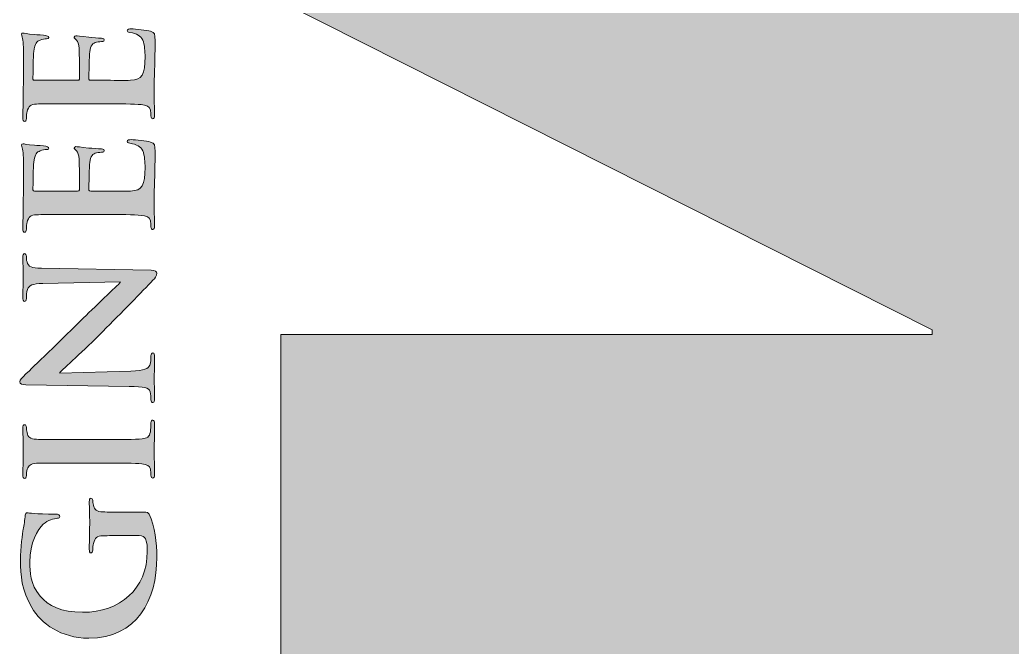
# Model space of a CAD drawing. Header units: inches. Extents: x 0.7 to 10.9, y -10.9 to -0.5.
# Drawn here: x 7.786 to 8.592, y -2.698 to -2.188 of the extents above; entities that cross this region are included whole.
import ezdxf

# ---------------------------------------------------------------- set-up
doc = ezdxf.new("R2010")
doc.units = ezdxf.units.IN
doc.header["$MEASUREMENT"] = 0
doc.layers.add('Layer 1', color=7, linetype='Continuous')

# ---------------------------------------------------------------- blocks, each defined once
blk = doc.blocks.new('block 15')
at = {"layer": 'Layer 1', "true_color": 0xed1f24}
h = blk.add_hatch(color=240, dxfattribs=at)
h.dxf.hatch_style = 2
edge = h.paths.add_edge_path()
edge.add_spline(control_points=[(7.82911, -2.25587), (7.80762, -2.25587), (7.80362, -2.25587), (7.79912, -2.25604), (7.79429, -2.25636), (7.7928, -2.25765), (7.79147, -2.26219), (7.79113, -2.26332), (7.79097, -2.26575), (7.79097, -2.26785), (7.79097, -2.26931), (7.79047, -2.27028), (7.78946, -2.27028), (7.78846, -2.27028), (7.78813, -2.26915), (7.78813, -2.26705), (7.78813, -2.2596), (7.78846, -2.25053), (7.78846, -2.24649), (7.78846, -2.24194), (7.78864, -2.21038), (7.78846, -2.20763), (7.7883, -2.20504), (7.78781, -2.20277), (7.78763, -2.20163), (7.78747, -2.20082), (7.78697, -2.20002), (7.78697, -2.19937), (7.78697, -2.19855), (7.78763, -2.19839), (7.7883, -2.19839), (7.7893, -2.19839), (7.79097, -2.19921), (7.79747, -2.19953), (7.79896, -2.19969), (7.80511, -2.20002), (7.8068, -2.20033), (7.80745, -2.20049), (7.80913, -2.20082), (7.80913, -2.20196), (7.80913, -2.20292), (7.80845, -2.20308), (7.80728, -2.20308), (7.80628, -2.20308), (7.80379, -2.20325), (7.80213, -2.20406), (7.79964, -2.2052), (7.79763, -2.20633), (7.79696, -2.21345), (7.79662, -2.21587), (7.7963, -2.23288), (7.7963, -2.2358), (7.7963, -2.23644), (7.79679, -2.23676), (7.79763, -2.23676), (7.79763, -2.23676), (7.83261, -2.23676), (7.83261, -2.23676), (7.83344, -2.23676), (7.83411, -2.2366), (7.83411, -2.2358), (7.83411, -2.23256), (7.83411, -2.2141), (7.83377, -2.21086), (7.83344, -2.20747), (7.83311, -2.20535), (7.83162, -2.20406), (7.83061, -2.20292), (7.82977, -2.20245), (7.82977, -2.2018), (7.82977, -2.20114), (7.83045, -2.20066), (7.83128, -2.20066), (7.83211, -2.20066), (7.83444, -2.20098), (7.8416, -2.2018), (7.84443, -2.20212), (7.85009, -2.20245), (7.85109, -2.20245), (7.85226, -2.20245), (7.85427, -2.20261), (7.85427, -2.2039), (7.85427, -2.20487), (7.85377, -2.2052), (7.8531, -2.2052), (7.8516, -2.20535), (7.84977, -2.20535), (7.84793, -2.20567), (7.8451, -2.20649), (7.84293, -2.20827), (7.84244, -2.21361), (7.8421, -2.2162), (7.84176, -2.23239), (7.84176, -2.23596), (7.84176, -2.2366), (7.84244, -2.23676), (7.84327, -2.23676), (7.84327, -2.23676), (7.85459, -2.23676), (7.85459, -2.23676), (7.85942, -2.23676), (7.87141, -2.23692), (7.87559, -2.23676), (7.88525, -2.23644), (7.88742, -2.23207), (7.88742, -2.2175), (7.88742, -2.21377), (7.88725, -2.20779), (7.88557, -2.20406), (7.88392, -2.20049), (7.88091, -2.19888), (7.87509, -2.1979), (7.87358, -2.19759), (7.87292, -2.19727), (7.87292, -2.19629), (7.87292, -2.19515), (7.87475, -2.19499), (7.87625, -2.19499), (7.87941, -2.19499), (7.88907, -2.19613), (7.89191, -2.19694), (7.89558, -2.1979), (7.89558, -2.19921), (7.89558, -2.20455), (7.89558, -2.21524), (7.89541, -2.22381), (7.89507, -2.23078), (7.8949, -2.23774), (7.89474, -2.24308), (7.89474, -2.24729), (7.89474, -2.24891), (7.8949, -2.25198), (7.8949, -2.25538), (7.89507, -2.25879), (7.89524, -2.26234), (7.89524, -2.26526), (7.89524, -2.26705), (7.89474, -2.26801), (7.89374, -2.26801), (7.89307, -2.26801), (7.89225, -2.26752), (7.89225, -2.26575), (7.89225, -2.26364), (7.89208, -2.26203), (7.89174, -2.26073), (7.89108, -2.25781), (7.88842, -2.25701), (7.88424, -2.25652), (7.87825, -2.25587), (7.8671, -2.25587), (7.85411, -2.25587), (7.85411, -2.25587), (7.82911, -2.25587), (7.82911, -2.25587)], knot_values=[0, 0, 0, 0, 1, 1, 1, 2, 2, 2, 3, 3, 3, 4, 4, 4, 5, 5, 5, 6, 6, 6, 7, 7, 7, 8, 8, 8, 9, 9, 9, 10, 10, 10, 11, 11, 11, 12, 12, 12, 13, 13, 13, 14, 14, 14, 15, 15, 15, 16, 16, 16, 17, 17, 17, 18, 18, 18, 19, 19, 19, 20, 20, 20, 21, 21, 21, 22, 22, 22, 23, 23, 23, 24, 24, 24, 25, 25, 25, 26, 26, 26, 27, 27, 27, 28, 28, 28, 29, 29, 29, 30, 30, 30, 31, 31, 31, 32, 32, 32, 33, 33, 33, 34, 34, 34, 35, 35, 35, 36, 36, 36, 37, 37, 37, 38, 38, 38, 39, 39, 39, 40, 40, 40, 41, 41, 41, 42, 42, 42, 43, 43, 43, 44, 44, 44, 45, 45, 45, 46, 46, 46, 47, 47, 47, 48, 48, 48, 49, 49, 49, 50, 50, 50, 51, 51, 51, 51], degree=3, periodic=1)
h = blk.add_hatch(color=240, dxfattribs=at)
h.dxf.hatch_style = 2
edge = h.paths.add_edge_path()
edge.add_spline(control_points=[(7.82911, -2.34589), (7.80762, -2.34589), (7.80362, -2.34589), (7.79912, -2.34606), (7.79429, -2.34638), (7.7928, -2.34767), (7.79147, -2.35221), (7.79113, -2.35334), (7.79097, -2.35577), (7.79097, -2.35787), (7.79097, -2.35933), (7.79047, -2.3603), (7.78946, -2.3603), (7.78846, -2.3603), (7.78813, -2.35917), (7.78813, -2.35707), (7.78813, -2.34962), (7.78846, -2.34055), (7.78846, -2.33651), (7.78846, -2.33196), (7.78864, -2.3004), (7.78846, -2.29765), (7.7883, -2.29506), (7.78781, -2.29278), (7.78763, -2.29165), (7.78747, -2.29084), (7.78697, -2.29004), (7.78697, -2.28939), (7.78697, -2.28857), (7.78763, -2.28841), (7.7883, -2.28841), (7.7893, -2.28841), (7.79097, -2.28923), (7.79747, -2.28955), (7.79896, -2.28971), (7.80511, -2.29004), (7.8068, -2.29035), (7.80745, -2.29051), (7.80913, -2.29084), (7.80913, -2.29198), (7.80913, -2.29294), (7.80845, -2.2931), (7.80728, -2.2931), (7.80628, -2.2931), (7.80379, -2.29327), (7.80213, -2.29408), (7.79964, -2.29522), (7.79763, -2.29635), (7.79696, -2.30347), (7.79662, -2.30589), (7.7963, -2.3229), (7.7963, -2.32582), (7.7963, -2.32647), (7.79679, -2.32678), (7.79763, -2.32678), (7.79763, -2.32678), (7.83261, -2.32678), (7.83261, -2.32678), (7.83344, -2.32678), (7.83411, -2.32662), (7.83411, -2.32582), (7.83411, -2.32258), (7.83411, -2.30412), (7.83377, -2.30088), (7.83344, -2.29749), (7.83311, -2.29538), (7.83162, -2.29408), (7.83061, -2.29294), (7.82977, -2.29247), (7.82977, -2.29182), (7.82977, -2.29116), (7.83045, -2.29068), (7.83128, -2.29068), (7.83211, -2.29068), (7.83444, -2.291), (7.8416, -2.29182), (7.84443, -2.29214), (7.85009, -2.29247), (7.85109, -2.29247), (7.85226, -2.29247), (7.85427, -2.29263), (7.85427, -2.29392), (7.85427, -2.29489), (7.85377, -2.29522), (7.8531, -2.29522), (7.8516, -2.29538), (7.84977, -2.29538), (7.84793, -2.29569), (7.8451, -2.29651), (7.84293, -2.29829), (7.84244, -2.30363), (7.8421, -2.30622), (7.84176, -2.32241), (7.84176, -2.32598), (7.84176, -2.32662), (7.84244, -2.32678), (7.84327, -2.32678), (7.84327, -2.32678), (7.85459, -2.32678), (7.85459, -2.32678), (7.85942, -2.32678), (7.87141, -2.32694), (7.87559, -2.32678), (7.88525, -2.32647), (7.88742, -2.32209), (7.88742, -2.30752), (7.88742, -2.30379), (7.88725, -2.29781), (7.88557, -2.29408), (7.88392, -2.29051), (7.88091, -2.2889), (7.87509, -2.28792), (7.87358, -2.2876), (7.87292, -2.28729), (7.87292, -2.28631), (7.87292, -2.28517), (7.87475, -2.28502), (7.87625, -2.28502), (7.87941, -2.28502), (7.88907, -2.28615), (7.89191, -2.28696), (7.89558, -2.28792), (7.89558, -2.28923), (7.89558, -2.29457), (7.89558, -2.30526), (7.89541, -2.31383), (7.89507, -2.3208), (7.8949, -2.32776), (7.89474, -2.3331), (7.89474, -2.33731), (7.89474, -2.33894), (7.8949, -2.34201), (7.8949, -2.3454), (7.89507, -2.34881), (7.89524, -2.35238), (7.89524, -2.35528), (7.89524, -2.35707), (7.89474, -2.35803), (7.89374, -2.35803), (7.89307, -2.35803), (7.89225, -2.35756), (7.89225, -2.35577), (7.89225, -2.35366), (7.89208, -2.35205), (7.89174, -2.35075), (7.89108, -2.34783), (7.88842, -2.34703), (7.88424, -2.34654), (7.87825, -2.34589), (7.8671, -2.34589), (7.85411, -2.34589), (7.85411, -2.34589), (7.82911, -2.34589), (7.82911, -2.34589)], knot_values=[0, 0, 0, 0, 1, 1, 1, 2, 2, 2, 3, 3, 3, 4, 4, 4, 5, 5, 5, 6, 6, 6, 7, 7, 7, 8, 8, 8, 9, 9, 9, 10, 10, 10, 11, 11, 11, 12, 12, 12, 13, 13, 13, 14, 14, 14, 15, 15, 15, 16, 16, 16, 17, 17, 17, 18, 18, 18, 19, 19, 19, 20, 20, 20, 21, 21, 21, 22, 22, 22, 23, 23, 23, 24, 24, 24, 25, 25, 25, 26, 26, 26, 27, 27, 27, 28, 28, 28, 29, 29, 29, 30, 30, 30, 31, 31, 31, 32, 32, 32, 33, 33, 33, 34, 34, 34, 35, 35, 35, 36, 36, 36, 37, 37, 37, 38, 38, 38, 39, 39, 39, 40, 40, 40, 41, 41, 41, 42, 42, 42, 43, 43, 43, 44, 44, 44, 45, 45, 45, 46, 46, 46, 47, 47, 47, 48, 48, 48, 49, 49, 49, 50, 50, 50, 51, 51, 51, 51], degree=3, periodic=1)
h = blk.add_hatch(color=240, dxfattribs=at)
h.dxf.hatch_style = 2
edge = h.paths.add_edge_path()
edge.add_spline(control_points=[(7.87592, -2.47316), (7.88692, -2.47285), (7.89024, -2.47106), (7.89124, -2.4683), (7.89208, -2.46587), (7.89225, -2.46312), (7.89225, -2.46086), (7.89225, -2.45924), (7.89291, -2.45843), (7.89374, -2.45843), (7.8949, -2.45843), (7.89524, -2.45973), (7.89524, -2.46167), (7.89524, -2.47089), (7.89474, -2.47754), (7.89474, -2.48013), (7.89474, -2.48142), (7.89524, -2.48823), (7.89524, -2.49551), (7.89524, -2.49745), (7.89507, -2.49875), (7.89374, -2.49875), (7.89291, -2.49875), (7.89225, -2.49778), (7.89225, -2.49647), (7.89225, -2.49453), (7.89208, -2.49194), (7.89157, -2.49), (7.89058, -2.48627), (7.88674, -2.4858), (7.87442, -2.48564), (7.87442, -2.48564), (7.79047, -2.48433), (7.79047, -2.48433), (7.78763, -2.48433), (7.78564, -2.48337), (7.78564, -2.48191), (7.78564, -2.48013), (7.78781, -2.47819), (7.7903, -2.47575), (7.79212, -2.47397), (7.81461, -2.4526), (7.83544, -2.43187), (7.84526, -2.42216), (7.86525, -2.40321), (7.86726, -2.40111), (7.86726, -2.40111), (7.86726, -2.40047), (7.86726, -2.40047), (7.86726, -2.40047), (7.8043, -2.40192), (7.8043, -2.40192), (7.79562, -2.40209), (7.79312, -2.40337), (7.7918, -2.40678), (7.79097, -2.40888), (7.79097, -2.41229), (7.79097, -2.41423), (7.79097, -2.41602), (7.7903, -2.41649), (7.78946, -2.41649), (7.7883, -2.41649), (7.78813, -2.41504), (7.78813, -2.41294), (7.78813, -2.40549), (7.78846, -2.39787), (7.78846, -2.3948), (7.78846, -2.39317), (7.78813, -2.38783), (7.78813, -2.38087), (7.78813, -2.37893), (7.7883, -2.37763), (7.78946, -2.37763), (7.7903, -2.37763), (7.79097, -2.37845), (7.79097, -2.38006), (7.79097, -2.38152), (7.79097, -2.38265), (7.79147, -2.38444), (7.79264, -2.38832), (7.79513, -2.38946), (7.80313, -2.38962), (7.80313, -2.38962), (7.89241, -2.39124), (7.89241, -2.39124), (7.89558, -2.39124), (7.89691, -2.39237), (7.89691, -2.3935), (7.89691, -2.39593), (7.89541, -2.39787), (7.8939, -2.39933), (7.88541, -2.40823), (7.86791, -2.42605), (7.8531, -2.44095), (7.83778, -2.45649), (7.82062, -2.47154), (7.81811, -2.4743), (7.81811, -2.4743), (7.81811, -2.47479), (7.81811, -2.47479), (7.81811, -2.47479), (7.87592, -2.47316), (7.87592, -2.47316)], knot_values=[0, 0, 0, 0, 1, 1, 1, 2, 2, 2, 3, 3, 3, 4, 4, 4, 5, 5, 5, 6, 6, 6, 7, 7, 7, 8, 8, 8, 9, 9, 9, 10, 10, 10, 11, 11, 11, 12, 12, 12, 13, 13, 13, 14, 14, 14, 15, 15, 15, 16, 16, 16, 17, 17, 17, 18, 18, 18, 19, 19, 19, 20, 20, 20, 21, 21, 21, 22, 22, 22, 23, 23, 23, 24, 24, 24, 25, 25, 25, 26, 26, 26, 27, 27, 27, 28, 28, 28, 29, 29, 29, 30, 30, 30, 31, 31, 31, 32, 32, 32, 33, 33, 33, 34, 34, 34, 34], degree=3, periodic=1)
h = blk.add_hatch(color=240, dxfattribs=at)
h.dxf.hatch_style = 2
edge = h.paths.add_edge_path()
edge.add_spline(control_points=[(7.82911, -2.54797), (7.80762, -2.54797), (7.80362, -2.54797), (7.79912, -2.54814), (7.79429, -2.54846), (7.79264, -2.54991), (7.79163, -2.55299), (7.79113, -2.55461), (7.79097, -2.5564), (7.79097, -2.55817), (7.79097, -2.55962), (7.79063, -2.56044), (7.7893, -2.56044), (7.78846, -2.56044), (7.78813, -2.55931), (7.78813, -2.55705), (7.78813, -2.5517), (7.78846, -2.54198), (7.78846, -2.53794), (7.78846, -2.53437), (7.78813, -2.52515), (7.78813, -2.51964), (7.78813, -2.51786), (7.78846, -2.51672), (7.7893, -2.51672), (7.79063, -2.51672), (7.79097, -2.51754), (7.79097, -2.51899), (7.79097, -2.52045), (7.79113, -2.52158), (7.79147, -2.52321), (7.79212, -2.52709), (7.79413, -2.52823), (7.79912, -2.52854), (7.80362, -2.52886), (7.80762, -2.52886), (7.82911, -2.52886), (7.82911, -2.52886), (7.85411, -2.52886), (7.85411, -2.52886), (7.86775, -2.52886), (7.87909, -2.52886), (7.88508, -2.52823), (7.88891, -2.52774), (7.89108, -2.52676), (7.89174, -2.52256), (7.89208, -2.52062), (7.89225, -2.51737), (7.89225, -2.51527), (7.89225, -2.51364), (7.89307, -2.51299), (7.89374, -2.51299), (7.89474, -2.51299), (7.89524, -2.51413), (7.89524, -2.51575), (7.89524, -2.52515), (7.89474, -2.53486), (7.89474, -2.53875), (7.89474, -2.54198), (7.89524, -2.5517), (7.89524, -2.55736), (7.89524, -2.55915), (7.89474, -2.56011), (7.89374, -2.56011), (7.89307, -2.56011), (7.89225, -2.55962), (7.89225, -2.55785), (7.89225, -2.55575), (7.89208, -2.55413), (7.89174, -2.55283), (7.89108, -2.54991), (7.88907, -2.54911), (7.88492, -2.54862), (7.87909, -2.54797), (7.86775, -2.54797), (7.85411, -2.54797), (7.85411, -2.54797), (7.82911, -2.54797), (7.82911, -2.54797)], knot_values=[0, 0, 0, 0, 1, 1, 1, 2, 2, 2, 3, 3, 3, 4, 4, 4, 5, 5, 5, 6, 6, 6, 7, 7, 7, 8, 8, 8, 9, 9, 9, 10, 10, 10, 11, 11, 11, 12, 12, 12, 13, 13, 13, 14, 14, 14, 15, 15, 15, 16, 16, 16, 17, 17, 17, 18, 18, 18, 19, 19, 19, 20, 20, 20, 21, 21, 21, 22, 22, 22, 23, 23, 23, 24, 24, 24, 25, 25, 25, 26, 26, 26, 26], degree=3, periodic=1)
h = blk.add_hatch(color=240, dxfattribs=at)
h.dxf.hatch_style = 2
edge = h.paths.add_edge_path()
edge.add_spline(control_points=[(7.88575, -2.58781), (7.88959, -2.58781), (7.88975, -2.58781), (7.89075, -2.58959), (7.89558, -2.59913), (7.89707, -2.61323), (7.89707, -2.62439), (7.89707, -2.65937), (7.88074, -2.69029), (7.8416, -2.69029), (7.81895, -2.69029), (7.80313, -2.67848), (7.79529, -2.66536), (7.78713, -2.65176), (7.78613, -2.63897), (7.78613, -2.62698), (7.78613, -2.61711), (7.78781, -2.60464), (7.78846, -2.60173), (7.78897, -2.59881), (7.7898, -2.59379), (7.78996, -2.5904), (7.79014, -2.58877), (7.79063, -2.58845), (7.79163, -2.58845), (7.79329, -2.58845), (7.79713, -2.58942), (7.81496, -2.58942), (7.81712, -2.58942), (7.81811, -2.59024), (7.81811, -2.59136), (7.81811, -2.59234), (7.81746, -2.59266), (7.81629, -2.59283), (7.81312, -2.59315), (7.80861, -2.59395), (7.80463, -2.59768), (7.80012, -2.60189), (7.7938, -2.61258), (7.7938, -2.62861), (7.7938, -2.63638), (7.79397, -2.64625), (7.80213, -2.65613), (7.80879, -2.66406), (7.81927, -2.66924), (7.83661, -2.66924), (7.8671, -2.66924), (7.88923, -2.65015), (7.88923, -2.6197), (7.88923, -2.61598), (7.88923, -2.61306), (7.88774, -2.60966), (7.88674, -2.60756), (7.88525, -2.60691), (7.88275, -2.60691), (7.88275, -2.60691), (7.86976, -2.60691), (7.86976, -2.60691), (7.86276, -2.60691), (7.85743, -2.60691), (7.8531, -2.60707), (7.84827, -2.60723), (7.84677, -2.6087), (7.84543, -2.61323), (7.8451, -2.61435), (7.84494, -2.61678), (7.84494, -2.61873), (7.84494, -2.62002), (7.84427, -2.621), (7.84344, -2.621), (7.84228, -2.621), (7.8421, -2.61986), (7.8421, -2.61792), (7.8421, -2.61047), (7.84244, -2.60027), (7.84244, -2.59606), (7.84244, -2.59153), (7.8421, -2.58408), (7.8421, -2.57939), (7.8421, -2.57745), (7.84228, -2.57647), (7.84344, -2.57647), (7.84427, -2.57647), (7.84494, -2.57728), (7.84494, -2.57825), (7.84494, -2.57939), (7.8451, -2.58051), (7.84543, -2.58214), (7.8461, -2.58602), (7.84811, -2.58748), (7.8531, -2.58765), (7.85743, -2.58781), (7.86308, -2.58781), (7.87008, -2.58781), (7.87008, -2.58781), (7.88575, -2.58781), (7.88575, -2.58781)], knot_values=[0, 0, 0, 0, 1, 1, 1, 2, 2, 2, 3, 3, 3, 4, 4, 4, 5, 5, 5, 6, 6, 6, 7, 7, 7, 8, 8, 8, 9, 9, 9, 10, 10, 10, 11, 11, 11, 12, 12, 12, 13, 13, 13, 14, 14, 14, 15, 15, 15, 16, 16, 16, 17, 17, 17, 18, 18, 18, 19, 19, 19, 20, 20, 20, 21, 21, 21, 22, 22, 22, 23, 23, 23, 24, 24, 24, 25, 25, 25, 26, 26, 26, 27, 27, 27, 28, 28, 28, 29, 29, 29, 30, 30, 30, 31, 31, 31, 32, 32, 32, 32], degree=3, periodic=1)
at = {"layer": 'Layer 1', "lineweight": 0}
for points, knots in [([(7.82911, -2.25587), (7.80762, -2.25587), (7.80362, -2.25587), (7.79912, -2.25604), (7.79429, -2.25636), (7.7928, -2.25765), (7.79147, -2.26219), (7.79113, -2.26332), (7.79097, -2.26575), (7.79097, -2.26785), (7.79097, -2.26931), (7.79047, -2.27028), (7.78946, -2.27028), (7.78846, -2.27028), (7.78813, -2.26915), (7.78813, -2.26705), (7.78813, -2.2596), (7.78846, -2.25053), (7.78846, -2.24649), (7.78846, -2.24194), (7.78864, -2.21038), (7.78846, -2.20763), (7.7883, -2.20504), (7.78781, -2.20277), (7.78763, -2.20163), (7.78747, -2.20082), (7.78697, -2.20002), (7.78697, -2.19937), (7.78697, -2.19855), (7.78763, -2.19839), (7.7883, -2.19839), (7.7893, -2.19839), (7.79097, -2.19921), (7.79747, -2.19953), (7.79896, -2.19969), (7.80511, -2.20002), (7.8068, -2.20033), (7.80745, -2.20049), (7.80913, -2.20082), (7.80913, -2.20196), (7.80913, -2.20292), (7.80845, -2.20308), (7.80728, -2.20308), (7.80628, -2.20308), (7.80379, -2.20325), (7.80213, -2.20406), (7.79964, -2.2052), (7.79763, -2.20633), (7.79696, -2.21345), (7.79662, -2.21587), (7.7963, -2.23288), (7.7963, -2.2358), (7.7963, -2.23644), (7.79679, -2.23676), (7.79763, -2.23676), (7.79763, -2.23676), (7.83261, -2.23676), (7.83261, -2.23676), (7.83344, -2.23676), (7.83411, -2.2366), (7.83411, -2.2358), (7.83411, -2.23256), (7.83411, -2.2141), (7.83377, -2.21086), (7.83344, -2.20747), (7.83311, -2.20535), (7.83162, -2.20406), (7.83061, -2.20292), (7.82977, -2.20245), (7.82977, -2.2018), (7.82977, -2.20114), (7.83045, -2.20066), (7.83128, -2.20066), (7.83211, -2.20066), (7.83444, -2.20098), (7.8416, -2.2018), (7.84443, -2.20212), (7.85009, -2.20245), (7.85109, -2.20245), (7.85226, -2.20245), (7.85427, -2.20261), (7.85427, -2.2039), (7.85427, -2.20487), (7.85377, -2.2052), (7.8531, -2.2052), (7.8516, -2.20535), (7.84977, -2.20535), (7.84793, -2.20567), (7.8451, -2.20649), (7.84293, -2.20827), (7.84244, -2.21361), (7.8421, -2.2162), (7.84176, -2.23239), (7.84176, -2.23596), (7.84176, -2.2366), (7.84244, -2.23676), (7.84327, -2.23676), (7.84327, -2.23676), (7.85459, -2.23676), (7.85459, -2.23676), (7.85942, -2.23676), (7.87141, -2.23692), (7.87559, -2.23676), (7.88525, -2.23644), (7.88742, -2.23207), (7.88742, -2.2175), (7.88742, -2.21377), (7.88725, -2.20779), (7.88557, -2.20406), (7.88392, -2.20049), (7.88091, -2.19888), (7.87509, -2.1979), (7.87358, -2.19759), (7.87292, -2.19727), (7.87292, -2.19629), (7.87292, -2.19515), (7.87475, -2.19499), (7.87625, -2.19499), (7.87941, -2.19499), (7.88907, -2.19613), (7.89191, -2.19694), (7.89558, -2.1979), (7.89558, -2.19921), (7.89558, -2.20455), (7.89558, -2.21524), (7.89541, -2.22381), (7.89507, -2.23078), (7.8949, -2.23774), (7.89474, -2.24308), (7.89474, -2.24729), (7.89474, -2.24891), (7.8949, -2.25198), (7.8949, -2.25538), (7.89507, -2.25879), (7.89524, -2.26234), (7.89524, -2.26526), (7.89524, -2.26705), (7.89474, -2.26801), (7.89374, -2.26801), (7.89307, -2.26801), (7.89225, -2.26752), (7.89225, -2.26575), (7.89225, -2.26364), (7.89208, -2.26203), (7.89174, -2.26073), (7.89108, -2.25781), (7.88842, -2.25701), (7.88424, -2.25652), (7.87825, -2.25587), (7.8671, -2.25587), (7.85411, -2.25587), (7.85411, -2.25587), (7.82911, -2.25587), (7.82911, -2.25587)], [0, 0, 0, 0, 1, 1, 1, 2, 2, 2, 3, 3, 3, 4, 4, 4, 5, 5, 5, 6, 6, 6, 7, 7, 7, 8, 8, 8, 9, 9, 9, 10, 10, 10, 11, 11, 11, 12, 12, 12, 13, 13, 13, 14, 14, 14, 15, 15, 15, 16, 16, 16, 17, 17, 17, 18, 18, 18, 19, 19, 19, 20, 20, 20, 21, 21, 21, 22, 22, 22, 23, 23, 23, 24, 24, 24, 25, 25, 25, 26, 26, 26, 27, 27, 27, 28, 28, 28, 29, 29, 29, 30, 30, 30, 31, 31, 31, 32, 32, 32, 33, 33, 33, 34, 34, 34, 35, 35, 35, 36, 36, 36, 37, 37, 37, 38, 38, 38, 39, 39, 39, 40, 40, 40, 41, 41, 41, 42, 42, 42, 43, 43, 43, 44, 44, 44, 45, 45, 45, 46, 46, 46, 47, 47, 47, 48, 48, 48, 49, 49, 49, 50, 50, 50, 51, 51, 51, 51]), ([(7.82911, -2.34589), (7.80762, -2.34589), (7.80362, -2.34589), (7.79912, -2.34606), (7.79429, -2.34638), (7.7928, -2.34767), (7.79147, -2.35221), (7.79113, -2.35334), (7.79097, -2.35577), (7.79097, -2.35787), (7.79097, -2.35933), (7.79047, -2.3603), (7.78946, -2.3603), (7.78846, -2.3603), (7.78813, -2.35917), (7.78813, -2.35707), (7.78813, -2.34962), (7.78846, -2.34055), (7.78846, -2.33651), (7.78846, -2.33196), (7.78864, -2.3004), (7.78846, -2.29765), (7.7883, -2.29506), (7.78781, -2.29278), (7.78763, -2.29165), (7.78747, -2.29084), (7.78697, -2.29004), (7.78697, -2.28939), (7.78697, -2.28857), (7.78763, -2.28841), (7.7883, -2.28841), (7.7893, -2.28841), (7.79097, -2.28923), (7.79747, -2.28955), (7.79896, -2.28971), (7.80511, -2.29004), (7.8068, -2.29035), (7.80745, -2.29051), (7.80913, -2.29084), (7.80913, -2.29198), (7.80913, -2.29294), (7.80845, -2.2931), (7.80728, -2.2931), (7.80628, -2.2931), (7.80379, -2.29327), (7.80213, -2.29408), (7.79964, -2.29522), (7.79763, -2.29635), (7.79696, -2.30347), (7.79662, -2.30589), (7.7963, -2.3229), (7.7963, -2.32582), (7.7963, -2.32647), (7.79679, -2.32678), (7.79763, -2.32678), (7.79763, -2.32678), (7.83261, -2.32678), (7.83261, -2.32678), (7.83344, -2.32678), (7.83411, -2.32662), (7.83411, -2.32582), (7.83411, -2.32258), (7.83411, -2.30412), (7.83377, -2.30088), (7.83344, -2.29749), (7.83311, -2.29538), (7.83162, -2.29408), (7.83061, -2.29294), (7.82977, -2.29247), (7.82977, -2.29182), (7.82977, -2.29116), (7.83045, -2.29068), (7.83128, -2.29068), (7.83211, -2.29068), (7.83444, -2.291), (7.8416, -2.29182), (7.84443, -2.29214), (7.85009, -2.29247), (7.85109, -2.29247), (7.85226, -2.29247), (7.85427, -2.29263), (7.85427, -2.29392), (7.85427, -2.29489), (7.85377, -2.29522), (7.8531, -2.29522), (7.8516, -2.29538), (7.84977, -2.29538), (7.84793, -2.29569), (7.8451, -2.29651), (7.84293, -2.29829), (7.84244, -2.30363), (7.8421, -2.30622), (7.84176, -2.32241), (7.84176, -2.32598), (7.84176, -2.32662), (7.84244, -2.32678), (7.84327, -2.32678), (7.84327, -2.32678), (7.85459, -2.32678), (7.85459, -2.32678), (7.85942, -2.32678), (7.87141, -2.32694), (7.87559, -2.32678), (7.88525, -2.32647), (7.88742, -2.32209), (7.88742, -2.30752), (7.88742, -2.30379), (7.88725, -2.29781), (7.88557, -2.29408), (7.88392, -2.29051), (7.88091, -2.2889), (7.87509, -2.28792), (7.87358, -2.2876), (7.87292, -2.28729), (7.87292, -2.28631), (7.87292, -2.28517), (7.87475, -2.28502), (7.87625, -2.28502), (7.87941, -2.28502), (7.88907, -2.28615), (7.89191, -2.28696), (7.89558, -2.28792), (7.89558, -2.28923), (7.89558, -2.29457), (7.89558, -2.30526), (7.89541, -2.31383), (7.89507, -2.3208), (7.8949, -2.32776), (7.89474, -2.3331), (7.89474, -2.33731), (7.89474, -2.33894), (7.8949, -2.34201), (7.8949, -2.3454), (7.89507, -2.34881), (7.89524, -2.35238), (7.89524, -2.35528), (7.89524, -2.35707), (7.89474, -2.35803), (7.89374, -2.35803), (7.89307, -2.35803), (7.89225, -2.35756), (7.89225, -2.35577), (7.89225, -2.35366), (7.89208, -2.35205), (7.89174, -2.35075), (7.89108, -2.34783), (7.88842, -2.34703), (7.88424, -2.34654), (7.87825, -2.34589), (7.8671, -2.34589), (7.85411, -2.34589), (7.85411, -2.34589), (7.82911, -2.34589), (7.82911, -2.34589)], [0, 0, 0, 0, 1, 1, 1, 2, 2, 2, 3, 3, 3, 4, 4, 4, 5, 5, 5, 6, 6, 6, 7, 7, 7, 8, 8, 8, 9, 9, 9, 10, 10, 10, 11, 11, 11, 12, 12, 12, 13, 13, 13, 14, 14, 14, 15, 15, 15, 16, 16, 16, 17, 17, 17, 18, 18, 18, 19, 19, 19, 20, 20, 20, 21, 21, 21, 22, 22, 22, 23, 23, 23, 24, 24, 24, 25, 25, 25, 26, 26, 26, 27, 27, 27, 28, 28, 28, 29, 29, 29, 30, 30, 30, 31, 31, 31, 32, 32, 32, 33, 33, 33, 34, 34, 34, 35, 35, 35, 36, 36, 36, 37, 37, 37, 38, 38, 38, 39, 39, 39, 40, 40, 40, 41, 41, 41, 42, 42, 42, 43, 43, 43, 44, 44, 44, 45, 45, 45, 46, 46, 46, 47, 47, 47, 48, 48, 48, 49, 49, 49, 50, 50, 50, 51, 51, 51, 51]), ([(7.87592, -2.47316), (7.88692, -2.47285), (7.89024, -2.47106), (7.89124, -2.4683), (7.89208, -2.46587), (7.89225, -2.46312), (7.89225, -2.46086), (7.89225, -2.45924), (7.89291, -2.45843), (7.89374, -2.45843), (7.8949, -2.45843), (7.89524, -2.45973), (7.89524, -2.46167), (7.89524, -2.47089), (7.89474, -2.47754), (7.89474, -2.48013), (7.89474, -2.48142), (7.89524, -2.48823), (7.89524, -2.49551), (7.89524, -2.49745), (7.89507, -2.49875), (7.89374, -2.49875), (7.89291, -2.49875), (7.89225, -2.49778), (7.89225, -2.49647), (7.89225, -2.49453), (7.89208, -2.49194), (7.89157, -2.49), (7.89058, -2.48627), (7.88674, -2.4858), (7.87442, -2.48564), (7.87442, -2.48564), (7.79047, -2.48433), (7.79047, -2.48433), (7.78763, -2.48433), (7.78564, -2.48337), (7.78564, -2.48191), (7.78564, -2.48013), (7.78781, -2.47819), (7.7903, -2.47575), (7.79212, -2.47397), (7.81461, -2.4526), (7.83544, -2.43187), (7.84526, -2.42216), (7.86525, -2.40321), (7.86726, -2.40111), (7.86726, -2.40111), (7.86726, -2.40047), (7.86726, -2.40047), (7.86726, -2.40047), (7.8043, -2.40192), (7.8043, -2.40192), (7.79562, -2.40209), (7.79312, -2.40337), (7.7918, -2.40678), (7.79097, -2.40888), (7.79097, -2.41229), (7.79097, -2.41423), (7.79097, -2.41602), (7.7903, -2.41649), (7.78946, -2.41649), (7.7883, -2.41649), (7.78813, -2.41504), (7.78813, -2.41294), (7.78813, -2.40549), (7.78846, -2.39787), (7.78846, -2.3948), (7.78846, -2.39317), (7.78813, -2.38783), (7.78813, -2.38087), (7.78813, -2.37893), (7.7883, -2.37763), (7.78946, -2.37763), (7.7903, -2.37763), (7.79097, -2.37845), (7.79097, -2.38006), (7.79097, -2.38152), (7.79097, -2.38265), (7.79147, -2.38444), (7.79264, -2.38832), (7.79513, -2.38946), (7.80313, -2.38962), (7.80313, -2.38962), (7.89241, -2.39124), (7.89241, -2.39124), (7.89558, -2.39124), (7.89691, -2.39237), (7.89691, -2.3935), (7.89691, -2.39593), (7.89541, -2.39787), (7.8939, -2.39933), (7.88541, -2.40823), (7.86791, -2.42605), (7.8531, -2.44095), (7.83778, -2.45649), (7.82062, -2.47154), (7.81811, -2.4743), (7.81811, -2.4743), (7.81811, -2.47479), (7.81811, -2.47479), (7.81811, -2.47479), (7.87592, -2.47316), (7.87592, -2.47316)], [0, 0, 0, 0, 1, 1, 1, 2, 2, 2, 3, 3, 3, 4, 4, 4, 5, 5, 5, 6, 6, 6, 7, 7, 7, 8, 8, 8, 9, 9, 9, 10, 10, 10, 11, 11, 11, 12, 12, 12, 13, 13, 13, 14, 14, 14, 15, 15, 15, 16, 16, 16, 17, 17, 17, 18, 18, 18, 19, 19, 19, 20, 20, 20, 21, 21, 21, 22, 22, 22, 23, 23, 23, 24, 24, 24, 25, 25, 25, 26, 26, 26, 27, 27, 27, 28, 28, 28, 29, 29, 29, 30, 30, 30, 31, 31, 31, 32, 32, 32, 33, 33, 33, 34, 34, 34, 34]), ([(7.82911, -2.54797), (7.80762, -2.54797), (7.80362, -2.54797), (7.79912, -2.54814), (7.79429, -2.54846), (7.79264, -2.54991), (7.79163, -2.55299), (7.79113, -2.55461), (7.79097, -2.5564), (7.79097, -2.55817), (7.79097, -2.55962), (7.79063, -2.56044), (7.7893, -2.56044), (7.78846, -2.56044), (7.78813, -2.55931), (7.78813, -2.55705), (7.78813, -2.5517), (7.78846, -2.54198), (7.78846, -2.53794), (7.78846, -2.53437), (7.78813, -2.52515), (7.78813, -2.51964), (7.78813, -2.51786), (7.78846, -2.51672), (7.7893, -2.51672), (7.79063, -2.51672), (7.79097, -2.51754), (7.79097, -2.51899), (7.79097, -2.52045), (7.79113, -2.52158), (7.79147, -2.52321), (7.79212, -2.52709), (7.79413, -2.52823), (7.79912, -2.52854), (7.80362, -2.52886), (7.80762, -2.52886), (7.82911, -2.52886), (7.82911, -2.52886), (7.85411, -2.52886), (7.85411, -2.52886), (7.86775, -2.52886), (7.87909, -2.52886), (7.88508, -2.52823), (7.88891, -2.52774), (7.89108, -2.52676), (7.89174, -2.52256), (7.89208, -2.52062), (7.89225, -2.51737), (7.89225, -2.51527), (7.89225, -2.51364), (7.89307, -2.51299), (7.89374, -2.51299), (7.89474, -2.51299), (7.89524, -2.51413), (7.89524, -2.51575), (7.89524, -2.52515), (7.89474, -2.53486), (7.89474, -2.53875), (7.89474, -2.54198), (7.89524, -2.5517), (7.89524, -2.55736), (7.89524, -2.55915), (7.89474, -2.56011), (7.89374, -2.56011), (7.89307, -2.56011), (7.89225, -2.55962), (7.89225, -2.55785), (7.89225, -2.55575), (7.89208, -2.55413), (7.89174, -2.55283), (7.89108, -2.54991), (7.88907, -2.54911), (7.88492, -2.54862), (7.87909, -2.54797), (7.86775, -2.54797), (7.85411, -2.54797), (7.85411, -2.54797), (7.82911, -2.54797), (7.82911, -2.54797)], [0, 0, 0, 0, 1, 1, 1, 2, 2, 2, 3, 3, 3, 4, 4, 4, 5, 5, 5, 6, 6, 6, 7, 7, 7, 8, 8, 8, 9, 9, 9, 10, 10, 10, 11, 11, 11, 12, 12, 12, 13, 13, 13, 14, 14, 14, 15, 15, 15, 16, 16, 16, 17, 17, 17, 18, 18, 18, 19, 19, 19, 20, 20, 20, 21, 21, 21, 22, 22, 22, 23, 23, 23, 24, 24, 24, 25, 25, 25, 26, 26, 26, 26]), ([(7.88575, -2.58781), (7.88959, -2.58781), (7.88975, -2.58781), (7.89075, -2.58959), (7.89558, -2.59913), (7.89707, -2.61323), (7.89707, -2.62439), (7.89707, -2.65937), (7.88074, -2.69029), (7.8416, -2.69029), (7.81895, -2.69029), (7.80313, -2.67848), (7.79529, -2.66536), (7.78713, -2.65176), (7.78613, -2.63897), (7.78613, -2.62698), (7.78613, -2.61711), (7.78781, -2.60464), (7.78846, -2.60173), (7.78897, -2.59881), (7.7898, -2.59379), (7.78996, -2.5904), (7.79014, -2.58877), (7.79063, -2.58845), (7.79163, -2.58845), (7.79329, -2.58845), (7.79713, -2.58942), (7.81496, -2.58942), (7.81712, -2.58942), (7.81811, -2.59024), (7.81811, -2.59136), (7.81811, -2.59234), (7.81746, -2.59266), (7.81629, -2.59283), (7.81312, -2.59315), (7.80861, -2.59395), (7.80463, -2.59768), (7.80012, -2.60189), (7.7938, -2.61258), (7.7938, -2.62861), (7.7938, -2.63638), (7.79397, -2.64625), (7.80213, -2.65613), (7.80879, -2.66406), (7.81927, -2.66924), (7.83661, -2.66924), (7.8671, -2.66924), (7.88923, -2.65015), (7.88923, -2.6197), (7.88923, -2.61598), (7.88923, -2.61306), (7.88774, -2.60966), (7.88674, -2.60756), (7.88525, -2.60691), (7.88275, -2.60691), (7.88275, -2.60691), (7.86976, -2.60691), (7.86976, -2.60691), (7.86276, -2.60691), (7.85743, -2.60691), (7.8531, -2.60707), (7.84827, -2.60723), (7.84677, -2.6087), (7.84543, -2.61323), (7.8451, -2.61435), (7.84494, -2.61678), (7.84494, -2.61873), (7.84494, -2.62002), (7.84427, -2.621), (7.84344, -2.621), (7.84228, -2.621), (7.8421, -2.61986), (7.8421, -2.61792), (7.8421, -2.61047), (7.84244, -2.60027), (7.84244, -2.59606), (7.84244, -2.59153), (7.8421, -2.58408), (7.8421, -2.57939), (7.8421, -2.57745), (7.84228, -2.57647), (7.84344, -2.57647), (7.84427, -2.57647), (7.84494, -2.57728), (7.84494, -2.57825), (7.84494, -2.57939), (7.8451, -2.58051), (7.84543, -2.58214), (7.8461, -2.58602), (7.84811, -2.58748), (7.8531, -2.58765), (7.85743, -2.58781), (7.86308, -2.58781), (7.87008, -2.58781), (7.87008, -2.58781), (7.88575, -2.58781), (7.88575, -2.58781)], [0, 0, 0, 0, 1, 1, 1, 2, 2, 2, 3, 3, 3, 4, 4, 4, 5, 5, 5, 6, 6, 6, 7, 7, 7, 8, 8, 8, 9, 9, 9, 10, 10, 10, 11, 11, 11, 12, 12, 12, 13, 13, 13, 14, 14, 14, 15, 15, 15, 16, 16, 16, 17, 17, 17, 18, 18, 18, 19, 19, 19, 20, 20, 20, 21, 21, 21, 22, 22, 22, 23, 23, 23, 24, 24, 24, 25, 25, 25, 26, 26, 26, 27, 27, 27, 28, 28, 28, 29, 29, 29, 30, 30, 30, 31, 31, 31, 32, 32, 32, 32])]:
    blk.add_open_spline(points, degree=3, knots=knots, dxfattribs=at)
blk = doc.blocks.new('block 13')
at = {"layer": 'Layer 1', "true_color": 0xed1f24}
h = blk.add_hatch(color=240, dxfattribs=at)
h.dxf.hatch_style = 2
edge = h.paths.add_edge_path()
edge.add_spline(control_points=[(8.6009, -2.13797), (8.6009, -2.13797), (7.99777, -1.78997), (7.99777, -1.78997), (7.99777, -1.78997), (7.99777, -2.17277), (7.99777, -2.17277), (7.99777, -2.17277), (8.52747, -2.43952), (8.52747, -2.43952), (8.52747, -2.43952), (8.52747, -2.44341), (8.52747, -2.44341), (8.52747, -2.44341), (7.99777, -2.44341), (7.99777, -2.44341), (7.99777, -2.44341), (7.99777, -2.80296), (7.99777, -2.80296), (7.99777, -2.80296), (8.35133, -2.80296), (8.35133, -2.80296), (8.29896, -2.81226), (8.25094, -2.82665), (8.20753, -2.84637), (8.14374, -2.87538), (8.09285, -2.91888), (8.05479, -2.97687), (8.01678, -3.03487), (7.99777, -3.11605), (7.99777, -3.22045), (7.99777, -3.22045), (7.99777, -3.74239), (7.99777, -3.74239), (7.99777, -3.74239), (9.08422, -3.74239), (9.08422, -3.74239), (9.08422, -3.74239), (9.08422, -4.22913), (9.08422, -4.22913), (9.08422, -4.22913), (8.8097, -4.22913), (8.8097, -4.22913), (8.8097, -4.22913), (8.8097, -3.79995), (8.8097, -3.79995), (8.8097, -3.79995), (8.52747, -3.79995), (8.52747, -3.79995), (8.52747, -3.79995), (8.52747, -4.22913), (8.52747, -4.22913), (8.52747, -4.22913), (8.29161, -4.22913), (8.29161, -4.22913), (8.29161, -4.22913), (8.29161, -3.77096), (8.29161, -3.77096), (8.29161, -3.77096), (7.99777, -3.77096), (7.99777, -3.77096), (7.99777, -3.77096), (7.99777, -4.58869), (7.99777, -4.58869), (7.99777, -4.58869), (8.32214, -4.58869), (8.32214, -4.58869), (8.24759, -4.60575), (8.18554, -4.63093), (8.13599, -4.66433), (8.07866, -4.703), (8.03675, -4.75393), (8.01033, -4.81707), (7.98393, -4.88022), (7.9707, -4.95753), (7.9707, -5.04906), (7.9707, -5.14056), (7.98393, -5.2179), (8.01033, -5.28103), (8.03675, -5.34417), (8.07866, -5.39509), (8.13599, -5.43374), (8.19335, -5.47241), (8.26744, -5.50015), (8.35831, -5.51687), (8.44916, -5.53364), (8.55906, -5.54201), (8.6879, -5.54201), (8.81681, -5.54201), (8.92668, -5.53364), (9.01752, -5.51687), (9.10836, -5.50015), (9.1825, -5.47241), (9.23983, -5.43374), (9.29719, -5.39509), (9.33813, -5.34417), (9.3626, -5.28103), (9.38709, -5.2179), (9.39933, -5.14056), (9.39933, -5.04906), (9.39933, -4.95753), (9.38709, -4.88022), (9.3626, -4.81707), (9.33813, -4.75393), (9.29719, -4.703), (9.23983, -4.66433), (9.1903, -4.63093), (9.12822, -4.60575), (9.05368, -4.58869), (9.05368, -4.58869), (9.37806, -4.58869), (9.37806, -4.58869), (9.37806, -4.58869), (9.37806, -3.22045), (9.37806, -3.22045), (9.37806, -3.11605), (9.35907, -3.03487), (9.32104, -2.97687), (9.28303, -2.91888), (9.23212, -2.87538), (9.16831, -2.84637), (9.12488, -2.82665), (9.07687, -2.81226), (9.0245, -2.80296), (9.0245, -2.80296), (9.37806, -2.80296), (9.37806, -2.80296), (9.37806, -2.80296), (9.37806, -2.44341), (9.37806, -2.44341), (9.37806, -2.44341), (9.0127, -2.44341), (9.0127, -2.44341), (9.0127, -2.44341), (8.89672, -2.368), (8.89672, -2.368), (8.89672, -2.368), (9.37806, -2.15728), (9.37806, -2.15728), (9.37806, -2.15728), (9.37806, -1.74744), (9.37806, -1.74744), (9.37806, -1.74744), (8.6009, -2.13797), (8.6009, -2.13797)], knot_values=[0, 0, 0, 0, 1, 1, 1, 2, 2, 2, 3, 3, 3, 4, 4, 4, 5, 5, 5, 6, 6, 6, 7, 7, 7, 8, 8, 8, 9, 9, 9, 10, 10, 10, 11, 11, 11, 12, 12, 12, 13, 13, 13, 14, 14, 14, 15, 15, 15, 16, 16, 16, 17, 17, 17, 18, 18, 18, 19, 19, 19, 20, 20, 20, 21, 21, 21, 22, 22, 22, 23, 23, 23, 24, 24, 24, 25, 25, 25, 26, 26, 26, 27, 27, 27, 28, 28, 28, 29, 29, 29, 30, 30, 30, 31, 31, 31, 32, 32, 32, 33, 33, 33, 34, 34, 34, 35, 35, 35, 36, 36, 36, 37, 37, 37, 38, 38, 38, 39, 39, 39, 40, 40, 40, 41, 41, 41, 42, 42, 42, 43, 43, 43, 44, 44, 44, 45, 45, 45, 46, 46, 46, 47, 47, 47, 48, 48, 48, 48], degree=3, periodic=1)
edge = h.paths.add_edge_path()
edge.add_spline(control_points=[(8.91894, -4.93111), (8.98016, -4.93372), (9.02883, -4.93918), (9.06488, -4.94755), (9.10099, -4.95596), (9.12611, -4.96819), (9.14027, -4.98428), (9.15448, -5.00042), (9.16155, -5.02197), (9.16155, -5.04906), (9.16155, -5.07612), (9.15448, -5.0977), (9.14027, -5.1138), (9.12611, -5.12992), (9.10099, -5.14216), (9.06488, -5.15054), (9.02883, -5.15892), (8.98016, -5.1644), (8.91894, -5.16697), (8.85771, -5.16956), (8.78073, -5.17083), (8.6879, -5.17083), (8.59513, -5.17083), (8.51813, -5.16956), (8.4569, -5.16697), (8.3957, -5.1644), (8.34704, -5.15892), (8.31095, -5.15054), (8.27487, -5.14216), (8.24975, -5.12992), (8.23556, -5.1138), (8.22137, -5.0977), (8.21428, -5.07612), (8.21428, -5.04906), (8.21428, -5.02197), (8.22137, -5.00042), (8.23556, -4.98428), (8.24975, -4.96819), (8.27487, -4.95596), (8.31095, -4.94755), (8.34704, -4.93918), (8.3957, -4.93372), (8.4569, -4.93111), (8.51813, -4.92856), (8.59513, -4.92726), (8.6879, -4.92726), (8.78073, -4.92726), (8.85771, -4.92856), (8.91894, -4.93111)], knot_values=[0, 0, 0, 0, 1, 1, 1, 2, 2, 2, 3, 3, 3, 4, 4, 4, 5, 5, 5, 6, 6, 6, 7, 7, 7, 8, 8, 8, 9, 9, 9, 10, 10, 10, 11, 11, 11, 12, 12, 12, 13, 13, 13, 14, 14, 14, 15, 15, 15, 16, 16, 16, 16], degree=3, periodic=1)
edge = h.paths.add_edge_path()
edge.add_spline(control_points=[(8.91216, -3.15955), (8.96891, -3.1628), (9.0127, -3.16988), (9.04361, -3.18081), (9.07454, -3.19177), (9.09486, -3.20756), (9.10451, -3.22818), (9.11418, -3.24881), (9.119, -3.27649), (9.119, -3.31129), (9.119, -3.31129), (9.119, -3.38283), (9.119, -3.38283), (9.119, -3.38283), (8.25683, -3.38283), (8.25683, -3.38283), (8.25683, -3.38283), (8.25683, -3.31129), (8.25683, -3.31129), (8.25683, -3.27649), (8.26164, -3.24881), (8.27131, -3.22818), (8.28097, -3.20756), (8.30129, -3.19177), (8.33221, -3.18081), (8.36314, -3.16988), (8.40695, -3.1628), (8.46367, -3.15955), (8.52039, -3.15636), (8.59513, -3.15472), (8.6879, -3.15472), (8.78073, -3.15472), (8.85546, -3.15636), (8.91216, -3.15955)], knot_values=[0, 0, 0, 0, 1, 1, 1, 2, 2, 2, 3, 3, 3, 4, 4, 4, 5, 5, 5, 6, 6, 6, 7, 7, 7, 8, 8, 8, 9, 9, 9, 10, 10, 10, 11, 11, 11, 11], degree=3, periodic=1)
at = {"layer": 'Layer 1', "lineweight": 0}
blk.add_open_spline([(8.6009, -2.13797), (8.6009, -2.13797), (7.99777, -1.78997), (7.99777, -1.78997), (7.99777, -1.78997), (7.99777, -2.17277), (7.99777, -2.17277), (7.99777, -2.17277), (8.52747, -2.43952), (8.52747, -2.43952), (8.52747, -2.43952), (8.52747, -2.44341), (8.52747, -2.44341), (8.52747, -2.44341), (7.99777, -2.44341), (7.99777, -2.44341), (7.99777, -2.44341), (7.99777, -2.80296), (7.99777, -2.80296), (7.99777, -2.80296), (8.35133, -2.80296), (8.35133, -2.80296), (8.29896, -2.81226), (8.25094, -2.82665), (8.20753, -2.84637), (8.14374, -2.87538), (8.09285, -2.91888), (8.05479, -2.97687), (8.01678, -3.03487), (7.99777, -3.11605), (7.99777, -3.22045), (7.99777, -3.22045), (7.99777, -3.74239), (7.99777, -3.74239), (7.99777, -3.74239), (9.08422, -3.74239), (9.08422, -3.74239), (9.08422, -3.74239), (9.08422, -4.22913), (9.08422, -4.22913), (9.08422, -4.22913), (8.8097, -4.22913), (8.8097, -4.22913), (8.8097, -4.22913), (8.8097, -3.79995), (8.8097, -3.79995), (8.8097, -3.79995), (8.52747, -3.79995), (8.52747, -3.79995), (8.52747, -3.79995), (8.52747, -4.22913), (8.52747, -4.22913), (8.52747, -4.22913), (8.29161, -4.22913), (8.29161, -4.22913), (8.29161, -4.22913), (8.29161, -3.77096), (8.29161, -3.77096), (8.29161, -3.77096), (7.99777, -3.77096), (7.99777, -3.77096), (7.99777, -3.77096), (7.99777, -4.58869), (7.99777, -4.58869), (7.99777, -4.58869), (8.32214, -4.58869), (8.32214, -4.58869), (8.24759, -4.60575), (8.18554, -4.63093), (8.13599, -4.66433), (8.07866, -4.703), (8.03675, -4.75393), (8.01033, -4.81707), (7.98393, -4.88022), (7.9707, -4.95753), (7.9707, -5.04906), (7.9707, -5.14056), (7.98393, -5.2179), (8.01033, -5.28103), (8.03675, -5.34417), (8.07866, -5.39509), (8.13599, -5.43374), (8.19335, -5.47241), (8.26744, -5.50015), (8.35831, -5.51687), (8.44916, -5.53364), (8.55906, -5.54201), (8.6879, -5.54201), (8.81681, -5.54201), (8.92668, -5.53364), (9.01752, -5.51687), (9.10836, -5.50015), (9.1825, -5.47241), (9.23983, -5.43374), (9.29719, -5.39509), (9.33813, -5.34417), (9.3626, -5.28103), (9.38709, -5.2179), (9.39933, -5.14056), (9.39933, -5.04906), (9.39933, -4.95753), (9.38709, -4.88022), (9.3626, -4.81707), (9.33813, -4.75393), (9.29719, -4.703), (9.23983, -4.66433), (9.1903, -4.63093), (9.12822, -4.60575), (9.05368, -4.58869), (9.05368, -4.58869), (9.37806, -4.58869), (9.37806, -4.58869), (9.37806, -4.58869), (9.37806, -3.22045), (9.37806, -3.22045), (9.37806, -3.11605), (9.35907, -3.03487), (9.32104, -2.97687), (9.28303, -2.91888), (9.23212, -2.87538), (9.16831, -2.84637), (9.12488, -2.82665), (9.07687, -2.81226), (9.0245, -2.80296), (9.0245, -2.80296), (9.37806, -2.80296), (9.37806, -2.80296), (9.37806, -2.80296), (9.37806, -2.44341), (9.37806, -2.44341), (9.37806, -2.44341), (9.0127, -2.44341), (9.0127, -2.44341), (9.0127, -2.44341), (8.89672, -2.368), (8.89672, -2.368), (8.89672, -2.368), (9.37806, -2.15728), (9.37806, -2.15728), (9.37806, -2.15728), (9.37806, -1.74744), (9.37806, -1.74744), (9.37806, -1.74744), (8.6009, -2.13797), (8.6009, -2.13797)], degree=3, knots=[0, 0, 0, 0, 1, 1, 1, 2, 2, 2, 3, 3, 3, 4, 4, 4, 5, 5, 5, 6, 6, 6, 7, 7, 7, 8, 8, 8, 9, 9, 9, 10, 10, 10, 11, 11, 11, 12, 12, 12, 13, 13, 13, 14, 14, 14, 15, 15, 15, 16, 16, 16, 17, 17, 17, 18, 18, 18, 19, 19, 19, 20, 20, 20, 21, 21, 21, 22, 22, 22, 23, 23, 23, 24, 24, 24, 25, 25, 25, 26, 26, 26, 27, 27, 27, 28, 28, 28, 29, 29, 29, 30, 30, 30, 31, 31, 31, 32, 32, 32, 33, 33, 33, 34, 34, 34, 35, 35, 35, 36, 36, 36, 37, 37, 37, 38, 38, 38, 39, 39, 39, 40, 40, 40, 41, 41, 41, 42, 42, 42, 43, 43, 43, 44, 44, 44, 45, 45, 45, 46, 46, 46, 47, 47, 47, 48, 48, 48, 48], dxfattribs=at)
at = {"layer": 'Layer 1'}
blk.add_blockref('block 15', (0, 0), dxfattribs=at)

msp = doc.modelspace()

# ---------------------------------------------------------------- block references
at = {"layer": 'Layer 1'}
msp.add_blockref('block 13', (0, 0), dxfattribs=at)

doc.saveas('drawing.dxf')
